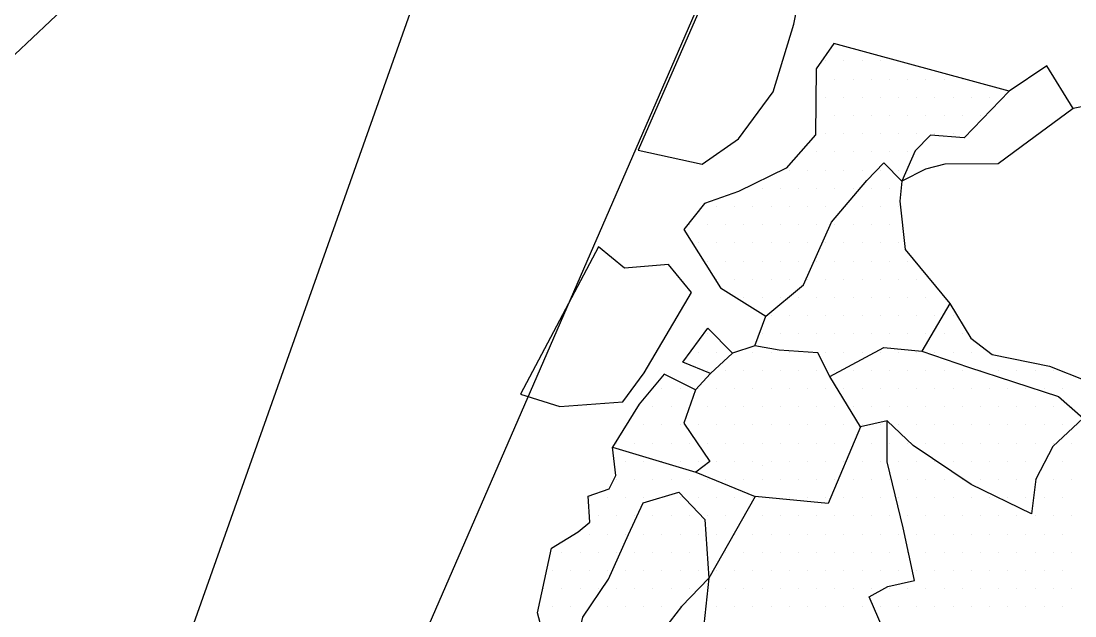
# Model space of a CAD drawing. Header units: metres. Extents: x -13.19 to -9.5, y -12.32 to -7.8.
# Drawn here: x -12.49 to -11.766, y -10.681 to -10.273 of the extents above; entities that cross this region are included whole.
import ezdxf

# ---------------------------------------------------------------- set-up
doc = ezdxf.new("R2010")
doc.units = ezdxf.units.M
doc.header["$LTSCALE"] = 25
doc.header["$MEASUREMENT"] = 0
doc.linetypes.add('STRICHPUNKTX2', pattern=[2, 1, -0.5, 0, -0.5])
doc.layers.get('0').update_dxf_attribs({"linetype": 'CONTINUOUS'})
for name, color, linetype in [('BEFUND', 1, 'CONTINUOUS'), ('GRABUNGSGRENZE', 3, 'STRICHPUNKTX2'), ('STEINE', 4, 'CONTINUOUS'), ('STEINESCHRAFF', 4, 'CONTINUOUS')]:
    doc.layers.add(name, color=color, linetype=linetype)

# ---------------------------------------------------------------- blocks, each defined once
blk = doc.blocks.new('*X3')
at = {"color": 0}
for p, q in [((-1193.75, -1030), (-1193.75, -1030)), ((-1192.5, -1030), (-1192.5, -1030)), ((-1191.25, -1030), (-1191.25, -1030)), ((-1190, -1030), (-1190, -1030)), ((-1194.375, -1031.25), (-1194.375, -1031.25)), ((-1193.125, -1031.25), (-1193.125, -1031.25)), ((-1191.875, -1031.25), (-1191.875, -1031.25)), ((-1190.625, -1031.25), (-1190.625, -1031.25)), ((-1189.375, -1031.25), (-1189.375, -1031.25)), ((-1188.125, -1031.25), (-1188.125, -1031.25)), ((-1186.875, -1031.25), (-1186.875, -1031.25)), ((-1185.625, -1031.25), (-1185.625, -1031.25)), ((-1184.375, -1031.25), (-1184.375, -1031.25)), ((-1193.75, -1032.5), (-1193.75, -1032.5)), ((-1192.5, -1032.5), (-1192.5, -1032.5)), ((-1191.25, -1032.5), (-1191.25, -1032.5)), ((-1190, -1032.5), (-1190, -1032.5)), ((-1188.75, -1032.5), (-1188.75, -1032.5)), ((-1187.5, -1032.5), (-1187.5, -1032.5)), ((-1186.25, -1032.5), (-1186.25, -1032.5)), ((-1185, -1032.5), (-1185, -1032.5)), ((-1183.75, -1032.5), (-1183.75, -1032.5)), ((-1182.5, -1032.5), (-1182.5, -1032.5)), ((-1194.375, -1033.75), (-1194.375, -1033.75)), ((-1193.125, -1033.75), (-1193.125, -1033.75)), ((-1191.875, -1033.75), (-1191.875, -1033.75)), ((-1190.625, -1033.75), (-1190.625, -1033.75)), ((-1189.375, -1033.75), (-1189.375, -1033.75)), ((-1188.125, -1033.75), (-1188.125, -1033.75)), ((-1186.875, -1033.75), (-1186.875, -1033.75)), ((-1185.625, -1033.75), (-1185.625, -1033.75)), ((-1184.375, -1033.75), (-1184.375, -1033.75)), ((-1183.125, -1033.75), (-1183.125, -1033.75)), ((-1193.75, -1035), (-1193.75, -1035)), ((-1192.5, -1035), (-1192.5, -1035)), ((-1191.25, -1035), (-1191.25, -1035)), ((-1190, -1035), (-1190, -1035)), ((-1188.75, -1035), (-1188.75, -1035)), ((-1187.5, -1035), (-1187.5, -1035)), ((-1186.25, -1035), (-1186.25, -1035)), ((-1185, -1035), (-1185, -1035)), ((-1194.375, -1036.25), (-1194.375, -1036.25)), ((-1193.125, -1036.25), (-1193.125, -1036.25)), ((-1191.875, -1036.25), (-1191.875, -1036.25)), ((-1190.625, -1036.25), (-1190.625, -1036.25)), ((-1189.375, -1036.25), (-1189.375, -1036.25)), ((-1188.125, -1036.25), (-1188.125, -1036.25)), ((-1196.25, -1037.5), (-1196.25, -1037.5)), ((-1195, -1037.5), (-1195, -1037.5)), ((-1193.75, -1037.5), (-1193.75, -1037.5)), ((-1192.5, -1037.5), (-1192.5, -1037.5)), ((-1191.25, -1037.5), (-1191.25, -1037.5)), ((-1190, -1037.5), (-1190, -1037.5)), ((-1188.75, -1037.5), (-1188.75, -1037.5)), ((-1198.125, -1038.75), (-1198.125, -1038.75)), ((-1196.875, -1038.75), (-1196.875, -1038.75)), ((-1195.625, -1038.75), (-1195.625, -1038.75)), ((-1194.375, -1038.75), (-1194.375, -1038.75)), ((-1193.125, -1038.75), (-1193.125, -1038.75)), ((-1191.875, -1038.75), (-1191.875, -1038.75)), ((-1190.625, -1038.75), (-1190.625, -1038.75)), ((-1189.375, -1038.75), (-1189.375, -1038.75)), ((-1201.25, -1040), (-1201.25, -1040)), ((-1200, -1040), (-1200, -1040)), ((-1198.75, -1040), (-1198.75, -1040)), ((-1197.5, -1040), (-1197.5, -1040)), ((-1196.25, -1040), (-1196.25, -1040)), ((-1195, -1040), (-1195, -1040)), ((-1193.75, -1040), (-1193.75, -1040)), ((-1192.5, -1040), (-1192.5, -1040)), ((-1191.25, -1040), (-1191.25, -1040)), ((-1190, -1040), (-1190, -1040)), ((-1188.75, -1040), (-1188.75, -1040)), ((-1203.125, -1041.25), (-1203.125, -1041.25)), ((-1201.875, -1041.25), (-1201.875, -1041.25)), ((-1200.625, -1041.25), (-1200.625, -1041.25)), ((-1199.375, -1041.25), (-1199.375, -1041.25)), ((-1198.125, -1041.25), (-1198.125, -1041.25)), ((-1196.875, -1041.25), (-1196.875, -1041.25)), ((-1195.625, -1041.25), (-1195.625, -1041.25)), ((-1194.375, -1041.25), (-1194.375, -1041.25)), ((-1193.125, -1041.25), (-1193.125, -1041.25)), ((-1191.875, -1041.25), (-1191.875, -1041.25)), ((-1190.625, -1041.25), (-1190.625, -1041.25)), ((-1189.375, -1041.25), (-1189.375, -1041.25)), ((-1202.5, -1042.5), (-1202.5, -1042.5)), ((-1201.25, -1042.5), (-1201.25, -1042.5)), ((-1200, -1042.5), (-1200, -1042.5)), ((-1198.75, -1042.5), (-1198.75, -1042.5)), ((-1197.5, -1042.5), (-1197.5, -1042.5)), ((-1196.25, -1042.5), (-1196.25, -1042.5)), ((-1195, -1042.5), (-1195, -1042.5)), ((-1193.75, -1042.5), (-1193.75, -1042.5)), ((-1192.5, -1042.5), (-1192.5, -1042.5)), ((-1191.25, -1042.5), (-1191.25, -1042.5)), ((-1190, -1042.5), (-1190, -1042.5)), ((-1188.75, -1042.5), (-1188.75, -1042.5)), ((-1201.875, -1043.75), (-1201.875, -1043.75)), ((-1200.625, -1043.75), (-1200.625, -1043.75)), ((-1199.375, -1043.75), (-1199.375, -1043.75)), ((-1198.125, -1043.75), (-1198.125, -1043.75)), ((-1196.875, -1043.75), (-1196.875, -1043.75)), ((-1195.625, -1043.75), (-1195.625, -1043.75)), ((-1194.375, -1043.75), (-1194.375, -1043.75)), ((-1193.125, -1043.75), (-1193.125, -1043.75)), ((-1191.875, -1043.75), (-1191.875, -1043.75)), ((-1190.625, -1043.75), (-1190.625, -1043.75)), ((-1189.375, -1043.75), (-1189.375, -1043.75)), ((-1188.125, -1043.75), (-1188.125, -1043.75)), ((-1201.25, -1045), (-1201.25, -1045)), ((-1200, -1045), (-1200, -1045)), ((-1198.75, -1045), (-1198.75, -1045)), ((-1197.5, -1045), (-1197.5, -1045)), ((-1196.25, -1045), (-1196.25, -1045)), ((-1195, -1045), (-1195, -1045)), ((-1193.75, -1045), (-1193.75, -1045)), ((-1192.5, -1045), (-1192.5, -1045)), ((-1191.25, -1045), (-1191.25, -1045)), ((-1190, -1045), (-1190, -1045)), ((-1188.75, -1045), (-1188.75, -1045)), ((-1187.5, -1045), (-1187.5, -1045)), ((-1199.375, -1046.25), (-1199.375, -1046.25)), ((-1198.125, -1046.25), (-1198.125, -1046.25)), ((-1196.875, -1046.25), (-1196.875, -1046.25)), ((-1195.625, -1046.25), (-1195.625, -1046.25)), ((-1194.375, -1046.25), (-1194.375, -1046.25)), ((-1193.125, -1046.25), (-1193.125, -1046.25)), ((-1191.875, -1046.25), (-1191.875, -1046.25)), ((-1190.625, -1046.25), (-1190.625, -1046.25)), ((-1189.375, -1046.25), (-1189.375, -1046.25)), ((-1188.125, -1046.25), (-1188.125, -1046.25)), ((-1186.875, -1046.25), (-1186.875, -1046.25)), ((-1185.625, -1046.25), (-1185.625, -1046.25)), ((-1197.5, -1047.5), (-1197.5, -1047.5)), ((-1196.25, -1047.5), (-1196.25, -1047.5)), ((-1195, -1047.5), (-1195, -1047.5)), ((-1193.75, -1047.5), (-1193.75, -1047.5)), ((-1192.5, -1047.5), (-1192.5, -1047.5)), ((-1191.25, -1047.5), (-1191.25, -1047.5)), ((-1190, -1047.5), (-1190, -1047.5)), ((-1188.75, -1047.5), (-1188.75, -1047.5)), ((-1187.5, -1047.5), (-1187.5, -1047.5)), ((-1186.25, -1047.5), (-1186.25, -1047.5)), ((-1185, -1047.5), (-1185, -1047.5)), ((-1201.875, -1048.75), (-1201.875, -1048.75)), ((-1198.125, -1048.75), (-1198.125, -1048.75)), ((-1196.875, -1048.75), (-1196.875, -1048.75)), ((-1195.625, -1048.75), (-1195.625, -1048.75)), ((-1194.375, -1048.75), (-1194.375, -1048.75)), ((-1193.125, -1048.75), (-1193.125, -1048.75)), ((-1191.875, -1048.75), (-1191.875, -1048.75)), ((-1190.625, -1048.75), (-1190.625, -1048.75)), ((-1189.375, -1048.75), (-1189.375, -1048.75)), ((-1188.125, -1048.75), (-1188.125, -1048.75)), ((-1186.875, -1048.75), (-1186.875, -1048.75)), ((-1185.625, -1048.75), (-1185.625, -1048.75)), ((-1184.375, -1048.75), (-1184.375, -1048.75)), ((-1202.5, -1050), (-1202.5, -1050)), ((-1201.25, -1050), (-1201.25, -1050)), ((-1198.75, -1050), (-1198.75, -1050)), ((-1197.5, -1050), (-1197.5, -1050)), ((-1196.25, -1050), (-1196.25, -1050)), ((-1195, -1050), (-1195, -1050)), ((-1193.75, -1050), (-1193.75, -1050)), ((-1192.5, -1050), (-1192.5, -1050)), ((-1191.25, -1050), (-1191.25, -1050)), ((-1190, -1050), (-1190, -1050)), ((-1188.75, -1050), (-1188.75, -1050)), ((-1187.5, -1050), (-1187.5, -1050)), ((-1186.25, -1050), (-1186.25, -1050)), ((-1185, -1050), (-1185, -1050)), ((-1183.75, -1050), (-1183.75, -1050)), ((-1201.875, -1051.25), (-1201.875, -1051.25)), ((-1200.625, -1051.25), (-1200.625, -1051.25)), ((-1199.375, -1051.25), (-1199.375, -1051.25)), ((-1198.125, -1051.25), (-1198.125, -1051.25)), ((-1196.875, -1051.25), (-1196.875, -1051.25)), ((-1195.625, -1051.25), (-1195.625, -1051.25)), ((-1194.375, -1051.25), (-1194.375, -1051.25)), ((-1193.125, -1051.25), (-1193.125, -1051.25)), ((-1191.875, -1051.25), (-1191.875, -1051.25)), ((-1190.625, -1051.25), (-1190.625, -1051.25)), ((-1189.375, -1051.25), (-1189.375, -1051.25)), ((-1188.125, -1051.25), (-1188.125, -1051.25)), ((-1186.875, -1051.25), (-1186.875, -1051.25)), ((-1185.625, -1051.25), (-1185.625, -1051.25)), ((-1184.375, -1051.25), (-1184.375, -1051.25)), ((-1183.125, -1051.25), (-1183.125, -1051.25)), ((-1181.875, -1051.25), (-1181.875, -1051.25)), ((-1180.625, -1051.25), (-1180.625, -1051.25)), ((-1179.375, -1051.25), (-1179.375, -1051.25)), ((-1178.125, -1051.25), (-1178.125, -1051.25)), ((-1205, -1052.5), (-1205, -1052.5)), ((-1203.75, -1052.5), (-1203.75, -1052.5)), ((-1202.5, -1052.5), (-1202.5, -1052.5)), ((-1201.25, -1052.5), (-1201.25, -1052.5)), ((-1200, -1052.5), (-1200, -1052.5)), ((-1198.75, -1052.5), (-1198.75, -1052.5)), ((-1197.5, -1052.5), (-1197.5, -1052.5)), ((-1196.25, -1052.5), (-1196.25, -1052.5)), ((-1195, -1052.5), (-1195, -1052.5)), ((-1193.75, -1052.5), (-1193.75, -1052.5)), ((-1192.5, -1052.5), (-1192.5, -1052.5)), ((-1191.25, -1052.5), (-1191.25, -1052.5)), ((-1190, -1052.5), (-1190, -1052.5)), ((-1188.75, -1052.5), (-1188.75, -1052.5)), ((-1187.5, -1052.5), (-1187.5, -1052.5)), ((-1186.25, -1052.5), (-1186.25, -1052.5)), ((-1185, -1052.5), (-1185, -1052.5)), ((-1183.75, -1052.5), (-1183.75, -1052.5)), ((-1182.5, -1052.5), (-1182.5, -1052.5)), ((-1181.25, -1052.5), (-1181.25, -1052.5)), ((-1180, -1052.5), (-1180, -1052.5)), ((-1178.75, -1052.5), (-1178.75, -1052.5)), ((-1177.5, -1052.5), (-1177.5, -1052.5)), ((-1205.625, -1053.75), (-1205.625, -1053.75)), ((-1204.375, -1053.75), (-1204.375, -1053.75)), ((-1203.125, -1053.75), (-1203.125, -1053.75)), ((-1201.875, -1053.75), (-1201.875, -1053.75)), ((-1200.625, -1053.75), (-1200.625, -1053.75)), ((-1199.375, -1053.75), (-1199.375, -1053.75)), ((-1198.125, -1053.75), (-1198.125, -1053.75)), ((-1196.875, -1053.75), (-1196.875, -1053.75)), ((-1195.625, -1053.75), (-1195.625, -1053.75)), ((-1194.375, -1053.75), (-1194.375, -1053.75)), ((-1193.125, -1053.75), (-1193.125, -1053.75)), ((-1191.875, -1053.75), (-1191.875, -1053.75)), ((-1190.625, -1053.75), (-1190.625, -1053.75)), ((-1189.375, -1053.75), (-1189.375, -1053.75)), ((-1188.125, -1053.75), (-1188.125, -1053.75)), ((-1186.875, -1053.75), (-1186.875, -1053.75)), ((-1185.625, -1053.75), (-1185.625, -1053.75)), ((-1184.375, -1053.75), (-1184.375, -1053.75)), ((-1183.125, -1053.75), (-1183.125, -1053.75)), ((-1181.875, -1053.75), (-1181.875, -1053.75)), ((-1180.625, -1053.75), (-1180.625, -1053.75)), ((-1179.375, -1053.75), (-1179.375, -1053.75)), ((-1178.125, -1053.75), (-1178.125, -1053.75)), ((-1176.875, -1053.75), (-1176.875, -1053.75)), ((-1206.25, -1055), (-1206.25, -1055)), ((-1205, -1055), (-1205, -1055)), ((-1203.75, -1055), (-1203.75, -1055)), ((-1202.5, -1055), (-1202.5, -1055)), ((-1201.25, -1055), (-1201.25, -1055)), ((-1200, -1055), (-1200, -1055)), ((-1198.75, -1055), (-1198.75, -1055)), ((-1197.5, -1055), (-1197.5, -1055)), ((-1196.25, -1055), (-1196.25, -1055)), ((-1195, -1055), (-1195, -1055)), ((-1193.75, -1055), (-1193.75, -1055)), ((-1192.5, -1055), (-1192.5, -1055)), ((-1191.25, -1055), (-1191.25, -1055)), ((-1190, -1055), (-1190, -1055)), ((-1188.75, -1055), (-1188.75, -1055)), ((-1187.5, -1055), (-1187.5, -1055)), ((-1186.25, -1055), (-1186.25, -1055)), ((-1185, -1055), (-1185, -1055)), ((-1183.75, -1055), (-1183.75, -1055)), ((-1182.5, -1055), (-1182.5, -1055)), ((-1181.25, -1055), (-1181.25, -1055)), ((-1180, -1055), (-1180, -1055)), ((-1178.75, -1055), (-1178.75, -1055)), ((-1177.5, -1055), (-1177.5, -1055)), ((-1208.125, -1056.25), (-1208.125, -1056.25)), ((-1206.875, -1056.25), (-1206.875, -1056.25)), ((-1205.625, -1056.25), (-1205.625, -1056.25)), ((-1204.375, -1056.25), (-1204.375, -1056.25)), ((-1203.125, -1056.25), (-1203.125, -1056.25)), ((-1201.875, -1056.25), (-1201.875, -1056.25)), ((-1200.625, -1056.25), (-1200.625, -1056.25)), ((-1199.375, -1056.25), (-1199.375, -1056.25)), ((-1198.125, -1056.25), (-1198.125, -1056.25)), ((-1196.875, -1056.25), (-1196.875, -1056.25)), ((-1195.625, -1056.25), (-1195.625, -1056.25)), ((-1194.375, -1056.25), (-1194.375, -1056.25)), ((-1193.125, -1056.25), (-1193.125, -1056.25)), ((-1191.875, -1056.25), (-1191.875, -1056.25)), ((-1190.625, -1056.25), (-1190.625, -1056.25)), ((-1189.375, -1056.25), (-1189.375, -1056.25)), ((-1188.125, -1056.25), (-1188.125, -1056.25)), ((-1186.875, -1056.25), (-1186.875, -1056.25)), ((-1185.625, -1056.25), (-1185.625, -1056.25)), ((-1184.375, -1056.25), (-1184.375, -1056.25)), ((-1183.125, -1056.25), (-1183.125, -1056.25)), ((-1181.875, -1056.25), (-1181.875, -1056.25)), ((-1180.625, -1056.25), (-1180.625, -1056.25)), ((-1179.375, -1056.25), (-1179.375, -1056.25)), ((-1178.125, -1056.25), (-1178.125, -1056.25)), ((-1176.875, -1056.25), (-1176.875, -1056.25)), ((-1207.5, -1057.5), (-1207.5, -1057.5)), ((-1206.25, -1057.5), (-1206.25, -1057.5)), ((-1205, -1057.5), (-1205, -1057.5)), ((-1203.75, -1057.5), (-1203.75, -1057.5)), ((-1202.5, -1057.5), (-1202.5, -1057.5)), ((-1201.25, -1057.5), (-1201.25, -1057.5)), ((-1200, -1057.5), (-1200, -1057.5)), ((-1198.75, -1057.5), (-1198.75, -1057.5)), ((-1197.5, -1057.5), (-1197.5, -1057.5)), ((-1196.25, -1057.5), (-1196.25, -1057.5)), ((-1195, -1057.5), (-1195, -1057.5)), ((-1193.75, -1057.5), (-1193.75, -1057.5)), ((-1192.5, -1057.5), (-1192.5, -1057.5)), ((-1191.25, -1057.5), (-1191.25, -1057.5)), ((-1190, -1057.5), (-1190, -1057.5)), ((-1188.75, -1057.5), (-1188.75, -1057.5)), ((-1187.5, -1057.5), (-1187.5, -1057.5)), ((-1186.25, -1057.5), (-1186.25, -1057.5)), ((-1185, -1057.5), (-1185, -1057.5)), ((-1183.75, -1057.5), (-1183.75, -1057.5)), ((-1182.5, -1057.5), (-1182.5, -1057.5)), ((-1181.25, -1057.5), (-1181.25, -1057.5)), ((-1180, -1057.5), (-1180, -1057.5)), ((-1178.75, -1057.5), (-1178.75, -1057.5)), ((-1177.5, -1057.5), (-1177.5, -1057.5)), ((-1208.125, -1058.75), (-1208.125, -1058.75)), ((-1206.875, -1058.75), (-1206.875, -1058.75)), ((-1205.625, -1058.75), (-1205.625, -1058.75)), ((-1204.375, -1058.75), (-1204.375, -1058.75)), ((-1203.125, -1058.75), (-1203.125, -1058.75)), ((-1201.875, -1058.75), (-1201.875, -1058.75)), ((-1200.625, -1058.75), (-1200.625, -1058.75)), ((-1199.375, -1058.75), (-1199.375, -1058.75)), ((-1198.125, -1058.75), (-1198.125, -1058.75)), ((-1196.875, -1058.75), (-1196.875, -1058.75)), ((-1195.625, -1058.75), (-1195.625, -1058.75)), ((-1194.375, -1058.75), (-1194.375, -1058.75)), ((-1193.125, -1058.75), (-1193.125, -1058.75)), ((-1191.875, -1058.75), (-1191.875, -1058.75)), ((-1190.625, -1058.75), (-1190.625, -1058.75)), ((-1189.375, -1058.75), (-1189.375, -1058.75)), ((-1188.125, -1058.75), (-1188.125, -1058.75)), ((-1186.875, -1058.75), (-1186.875, -1058.75)), ((-1185.625, -1058.75), (-1185.625, -1058.75)), ((-1184.375, -1058.75), (-1184.375, -1058.75)), ((-1183.125, -1058.75), (-1183.125, -1058.75)), ((-1181.875, -1058.75), (-1181.875, -1058.75)), ((-1180.625, -1058.75), (-1180.625, -1058.75)), ((-1179.375, -1058.75), (-1179.375, -1058.75)), ((-1178.125, -1058.75), (-1178.125, -1058.75)), ((-1176.875, -1058.75), (-1176.875, -1058.75)), ((-1210, -1060), (-1210, -1060)), ((-1208.75, -1060), (-1208.75, -1060)), ((-1207.5, -1060), (-1207.5, -1060)), ((-1206.25, -1060), (-1206.25, -1060)), ((-1205, -1060), (-1205, -1060)), ((-1203.75, -1060), (-1203.75, -1060)), ((-1202.5, -1060), (-1202.5, -1060)), ((-1201.25, -1060), (-1201.25, -1060)), ((-1200, -1060), (-1200, -1060)), ((-1198.75, -1060), (-1198.75, -1060)), ((-1197.5, -1060), (-1197.5, -1060)), ((-1196.25, -1060), (-1196.25, -1060)), ((-1195, -1060), (-1195, -1060)), ((-1193.75, -1060), (-1193.75, -1060)), ((-1192.5, -1060), (-1192.5, -1060)), ((-1191.25, -1060), (-1191.25, -1060)), ((-1190, -1060), (-1190, -1060)), ((-1188.75, -1060), (-1188.75, -1060)), ((-1187.5, -1060), (-1187.5, -1060)), ((-1186.25, -1060), (-1186.25, -1060)), ((-1185, -1060), (-1185, -1060)), ((-1183.75, -1060), (-1183.75, -1060)), ((-1182.5, -1060), (-1182.5, -1060)), ((-1181.25, -1060), (-1181.25, -1060)), ((-1180, -1060), (-1180, -1060)), ((-1178.75, -1060), (-1178.75, -1060)), ((-1177.5, -1060), (-1177.5, -1060)), ((-1209.375, -1061.25), (-1209.375, -1061.25)), ((-1208.125, -1061.25), (-1208.125, -1061.25)), ((-1206.875, -1061.25), (-1206.875, -1061.25)), ((-1205.625, -1061.25), (-1205.625, -1061.25)), ((-1204.375, -1061.25), (-1204.375, -1061.25)), ((-1203.125, -1061.25), (-1203.125, -1061.25)), ((-1201.875, -1061.25), (-1201.875, -1061.25)), ((-1200.625, -1061.25), (-1200.625, -1061.25)), ((-1199.375, -1061.25), (-1199.375, -1061.25)), ((-1198.125, -1061.25), (-1198.125, -1061.25)), ((-1196.875, -1061.25), (-1196.875, -1061.25)), ((-1195.625, -1061.25), (-1195.625, -1061.25)), ((-1194.375, -1061.25), (-1194.375, -1061.25)), ((-1193.125, -1061.25), (-1193.125, -1061.25)), ((-1191.875, -1061.25), (-1191.875, -1061.25)), ((-1190.625, -1061.25), (-1190.625, -1061.25)), ((-1189.375, -1061.25), (-1189.375, -1061.25)), ((-1188.125, -1061.25), (-1188.125, -1061.25)), ((-1186.875, -1061.25), (-1186.875, -1061.25)), ((-1185.625, -1061.25), (-1185.625, -1061.25)), ((-1184.375, -1061.25), (-1184.375, -1061.25)), ((-1183.125, -1061.25), (-1183.125, -1061.25)), ((-1181.875, -1061.25), (-1181.875, -1061.25)), ((-1180.625, -1061.25), (-1180.625, -1061.25)), ((-1179.375, -1061.25), (-1179.375, -1061.25)), ((-1178.125, -1061.25), (-1178.125, -1061.25)), ((-1176.875, -1061.25), (-1176.875, -1061.25)), ((-1210, -1062.5), (-1210, -1062.5)), ((-1208.75, -1062.5), (-1208.75, -1062.5)), ((-1207.5, -1062.5), (-1207.5, -1062.5)), ((-1206.25, -1062.5), (-1206.25, -1062.5)), ((-1205, -1062.5), (-1205, -1062.5)), ((-1203.75, -1062.5), (-1203.75, -1062.5)), ((-1202.5, -1062.5), (-1202.5, -1062.5)), ((-1201.25, -1062.5), (-1201.25, -1062.5)), ((-1200, -1062.5), (-1200, -1062.5)), ((-1198.75, -1062.5), (-1198.75, -1062.5)), ((-1197.5, -1062.5), (-1197.5, -1062.5)), ((-1196.25, -1062.5), (-1196.25, -1062.5)), ((-1195, -1062.5), (-1195, -1062.5)), ((-1193.75, -1062.5), (-1193.75, -1062.5)), ((-1192.5, -1062.5), (-1192.5, -1062.5)), ((-1191.25, -1062.5), (-1191.25, -1062.5)), ((-1190, -1062.5), (-1190, -1062.5)), ((-1188.75, -1062.5), (-1188.75, -1062.5)), ((-1187.5, -1062.5), (-1187.5, -1062.5)), ((-1186.25, -1062.5), (-1186.25, -1062.5)), ((-1185, -1062.5), (-1185, -1062.5)), ((-1183.75, -1062.5), (-1183.75, -1062.5)), ((-1182.5, -1062.5), (-1182.5, -1062.5)), ((-1181.25, -1062.5), (-1181.25, -1062.5)), ((-1180, -1062.5), (-1180, -1062.5)), ((-1178.75, -1062.5), (-1178.75, -1062.5)), ((-1177.5, -1062.5), (-1177.5, -1062.5)), ((-1211.875, -1063.75), (-1211.875, -1063.75)), ((-1210.625, -1063.75), (-1210.625, -1063.75)), ((-1209.375, -1063.75), (-1209.375, -1063.75)), ((-1208.125, -1063.75), (-1208.125, -1063.75)), ((-1206.875, -1063.75), (-1206.875, -1063.75)), ((-1205.625, -1063.75), (-1205.625, -1063.75)), ((-1204.375, -1063.75), (-1204.375, -1063.75)), ((-1203.125, -1063.75), (-1203.125, -1063.75)), ((-1201.875, -1063.75), (-1201.875, -1063.75)), ((-1200.625, -1063.75), (-1200.625, -1063.75)), ((-1199.375, -1063.75), (-1199.375, -1063.75)), ((-1198.125, -1063.75), (-1198.125, -1063.75)), ((-1196.875, -1063.75), (-1196.875, -1063.75)), ((-1195.625, -1063.75), (-1195.625, -1063.75)), ((-1194.375, -1063.75), (-1194.375, -1063.75)), ((-1193.125, -1063.75), (-1193.125, -1063.75)), ((-1191.875, -1063.75), (-1191.875, -1063.75)), ((-1190.625, -1063.75), (-1190.625, -1063.75)), ((-1189.375, -1063.75), (-1189.375, -1063.75)), ((-1188.125, -1063.75), (-1188.125, -1063.75)), ((-1186.875, -1063.75), (-1186.875, -1063.75)), ((-1185.625, -1063.75), (-1185.625, -1063.75)), ((-1184.375, -1063.75), (-1184.375, -1063.75)), ((-1183.125, -1063.75), (-1183.125, -1063.75)), ((-1181.875, -1063.75), (-1181.875, -1063.75)), ((-1180.625, -1063.75), (-1180.625, -1063.75)), ((-1179.375, -1063.75), (-1179.375, -1063.75)), ((-1178.125, -1063.75), (-1178.125, -1063.75)), ((-1176.875, -1063.75), (-1176.875, -1063.75)), ((-1212.5, -1065), (-1212.5, -1065)), ((-1211.25, -1065), (-1211.25, -1065)), ((-1210, -1065), (-1210, -1065)), ((-1208.75, -1065), (-1208.75, -1065)), ((-1207.5, -1065), (-1207.5, -1065)), ((-1206.25, -1065), (-1206.25, -1065)), ((-1205, -1065), (-1205, -1065)), ((-1203.75, -1065), (-1203.75, -1065)), ((-1202.5, -1065), (-1202.5, -1065)), ((-1201.25, -1065), (-1201.25, -1065)), ((-1200, -1065), (-1200, -1065)), ((-1198.75, -1065), (-1198.75, -1065)), ((-1197.5, -1065), (-1197.5, -1065)), ((-1196.25, -1065), (-1196.25, -1065)), ((-1195, -1065), (-1195, -1065)), ((-1193.75, -1065), (-1193.75, -1065)), ((-1192.5, -1065), (-1192.5, -1065)), ((-1191.25, -1065), (-1191.25, -1065)), ((-1190, -1065), (-1190, -1065)), ((-1188.75, -1065), (-1188.75, -1065)), ((-1187.5, -1065), (-1187.5, -1065)), ((-1186.25, -1065), (-1186.25, -1065)), ((-1185, -1065), (-1185, -1065)), ((-1183.75, -1065), (-1183.75, -1065)), ((-1182.5, -1065), (-1182.5, -1065)), ((-1181.25, -1065), (-1181.25, -1065)), ((-1180, -1065), (-1180, -1065)), ((-1178.75, -1065), (-1178.75, -1065)), ((-1177.5, -1065), (-1177.5, -1065)), ((-1213.125, -1066.25), (-1213.125, -1066.25)), ((-1211.875, -1066.25), (-1211.875, -1066.25)), ((-1210.625, -1066.25), (-1210.625, -1066.25)), ((-1209.375, -1066.25), (-1209.375, -1066.25)), ((-1208.125, -1066.25), (-1208.125, -1066.25)), ((-1206.875, -1066.25), (-1206.875, -1066.25)), ((-1205.625, -1066.25), (-1205.625, -1066.25)), ((-1204.375, -1066.25), (-1204.375, -1066.25)), ((-1203.125, -1066.25), (-1203.125, -1066.25)), ((-1200.625, -1066.25), (-1200.625, -1066.25)), ((-1199.375, -1066.25), (-1199.375, -1066.25)), ((-1198.125, -1066.25), (-1198.125, -1066.25)), ((-1196.875, -1066.25), (-1196.875, -1066.25)), ((-1195.625, -1066.25), (-1195.625, -1066.25)), ((-1194.375, -1066.25), (-1194.375, -1066.25)), ((-1193.125, -1066.25), (-1193.125, -1066.25)), ((-1191.875, -1066.25), (-1191.875, -1066.25)), ((-1190.625, -1066.25), (-1190.625, -1066.25)), ((-1189.375, -1066.25), (-1189.375, -1066.25)), ((-1188.125, -1066.25), (-1188.125, -1066.25)), ((-1186.875, -1066.25), (-1186.875, -1066.25)), ((-1185.625, -1066.25), (-1185.625, -1066.25)), ((-1184.375, -1066.25), (-1184.375, -1066.25)), ((-1183.125, -1066.25), (-1183.125, -1066.25)), ((-1181.875, -1066.25), (-1181.875, -1066.25)), ((-1180.625, -1066.25), (-1180.625, -1066.25)), ((-1179.375, -1066.25), (-1179.375, -1066.25)), ((-1178.125, -1066.25), (-1178.125, -1066.25)), ((-1176.875, -1066.25), (-1176.875, -1066.25)), ((-1212.5, -1067.5), (-1212.5, -1067.5)), ((-1211.25, -1067.5), (-1211.25, -1067.5)), ((-1210, -1067.5), (-1210, -1067.5)), ((-1208.75, -1067.5), (-1208.75, -1067.5)), ((-1207.5, -1067.5), (-1207.5, -1067.5)), ((-1206.25, -1067.5), (-1206.25, -1067.5)), ((-1205, -1067.5), (-1205, -1067.5)), ((-1203.75, -1067.5), (-1203.75, -1067.5)), ((-1201.25, -1067.5), (-1201.25, -1067.5)), ((-1200, -1067.5), (-1200, -1067.5)), ((-1198.75, -1067.5), (-1198.75, -1067.5)), ((-1197.5, -1067.5), (-1197.5, -1067.5)), ((-1196.25, -1067.5), (-1196.25, -1067.5)), ((-1195, -1067.5), (-1195, -1067.5)), ((-1193.75, -1067.5), (-1193.75, -1067.5)), ((-1192.5, -1067.5), (-1192.5, -1067.5)), ((-1191.25, -1067.5), (-1191.25, -1067.5)), ((-1190, -1067.5), (-1190, -1067.5)), ((-1188.75, -1067.5), (-1188.75, -1067.5)), ((-1187.5, -1067.5), (-1187.5, -1067.5)), ((-1186.25, -1067.5), (-1186.25, -1067.5)), ((-1185, -1067.5), (-1185, -1067.5)), ((-1183.75, -1067.5), (-1183.75, -1067.5)), ((-1182.5, -1067.5), (-1182.5, -1067.5)), ((-1181.25, -1067.5), (-1181.25, -1067.5)), ((-1180, -1067.5), (-1180, -1067.5)), ((-1178.75, -1067.5), (-1178.75, -1067.5)), ((-1177.5, -1067.5), (-1177.5, -1067.5))]:
    blk.add_line(p, q, dxfattribs=at)

msp = doc.modelspace()

# ---------------------------------------------------------------- linework, layer by layer
at = {"layer": 'BEFUND'}
msp.add_lwpolyline([(-12.77116, -10.80168), (-12.66172, -10.6127), (-12.58784, -10.45851), (-12.51901, -10.3186), (-12.45804, -10.2613), (-12.39193, -10.21622), (-12.34929, -10.16713), (-12.29792, -10.13382), (-12.24972, -10.07096), (-12.21374, -10.01068), (-12.16905, -9.9616), (-12.10801, -9.92723)], dxfattribs=at)
at = {"layer": 'GRABUNGSGRENZE', "flags": 128}
for points in [[(-11.50529, -8.23948), (-12.47592, -10.98109)], [(-12.36256, -11.03829), (-11.9014, -9.97748), (-11.34037, -8.32046)]]:
    msp.add_lwpolyline(points, dxfattribs=at)
at = {"layer": 'STEINE'}
for points in [[(-12.06622, -10.36137), (-12.02236, -10.3709), (-11.99744, -10.35348), (-11.97359, -10.32129), (-11.95948, -10.27485), (-11.95497, -10.25292), (-11.92751, -10.23498), (-11.92607, -10.20949), (-11.91187, -10.18854), (-11.93437, -10.16976), (-11.9436, -10.15144), (-11.97369, -10.149), (-12.06622, -10.36137)], [(-11.81151, -10.32072), (-11.93191, -10.28801), (-11.94409, -10.30538), (-11.94444, -10.35075), (-11.96475, -10.37376), (-11.99731, -10.38967), (-12.02073, -10.39791), (-12.03494, -10.4158), (-12.00982, -10.45598), (-11.97866, -10.47524)], [(-11.76763, -10.3328), (-11.78557, -10.3033), (-11.81151, -10.32072), (-11.84249, -10.35294), (-11.86543, -10.35098), (-11.8761, -10.36172), (-11.8852, -10.38265)], [(-11.85228, -10.46664), (-11.83793, -10.49055), (-11.82311, -10.50171), (-11.78383, -10.50973), (-11.75831, -10.51984), (-11.74246, -10.53405), (-11.72913, -10.55694), (-11.70619, -10.55737), (-11.69405, -10.53032), (-11.68033, -10.51651), (-11.67077, -10.48181), (-11.67799, -10.45737), (-11.68977, -10.44212), (-11.69035, -10.42122), (-11.70877, -10.39988), (-11.73484, -10.37958), (-11.74362, -10.34648), (-11.75286, -10.32969), (-11.76763, -10.3328), (-11.80322, -10.35892), (-11.81898, -10.3707), (-11.85568, -10.37083), (-11.86892, -10.37444), (-11.8852, -10.38265)], [(-11.98624, -10.49566), (-11.97866, -10.47524), (-11.95274, -10.45374), (-11.93352, -10.41086), (-11.90916, -10.38223), (-11.89748, -10.36995), (-11.8852, -10.38265), (-11.88668, -10.39642), (-11.883, -10.42954), (-11.85228, -10.46664), (-11.87154, -10.49933)], [(-12.1472, -10.52884), (-12.12015, -10.53741), (-12.07683, -10.5342), (-12.06212, -10.51427), (-12.02969, -10.45911), (-12.04556, -10.43979), (-12.07563, -10.44245), (-12.09352, -10.42773), (-12.1472, -10.52884)], [(-12.01676, -10.51462), (-12.03564, -10.50704), (-12.01839, -10.48353), (-12.00151, -10.50081)], [(-11.91366, -10.55147), (-11.93468, -10.51688), (-11.9429, -10.5006), (-11.96941, -10.49866), (-11.98624, -10.49566), (-12.00151, -10.50081), (-12.01676, -10.51462), (-12.02691, -10.52587), (-12.03499, -10.54884), (-12.01705, -10.57528)], [(-11.93468, -10.51688), (-11.89754, -10.49688), (-11.87154, -10.49933), (-11.83939, -10.51043), (-11.77764, -10.53061), (-11.76077, -10.54533), (-11.7816, -10.56477), (-11.79324, -10.58724), (-11.79622, -10.61121), (-11.83758, -10.59096), (-11.87743, -10.56409), (-11.89533, -10.54733)], [(-12.02691, -10.52587), (-12.04836, -10.51524), (-12.06562, -10.53569), (-12.08386, -10.56532)], [(-11.89429, -10.69871), (-11.90765, -10.66818), (-11.89493, -10.661), (-11.8766, -10.65685), (-11.88437, -10.62069), (-11.89523, -10.57536), (-11.89533, -10.54733), (-11.91366, -10.55147), (-11.93591, -10.60405), (-11.98588, -10.59913)], [(-12.12822, -10.70667), (-12.13546, -10.67917), (-12.12593, -10.63479), (-12.10762, -10.62351), (-12.09948, -10.61686), (-12.10057, -10.59902), (-12.08631, -10.59387), (-12.08176, -10.58468), (-12.08386, -10.56532), (-12.02671, -10.58245), (-11.98588, -10.59913), (-12.01779, -10.65531), (-12.02125, -10.68743)], [(-12.01705, -10.57528), (-12.02671, -10.58245)], [(-11.98086, -10.5777), (-11.98086, -10.5777)], [(-12.10938, -10.70354), (-12.10435, -10.68212), (-12.0866, -10.65606), (-12.07295, -10.62543), (-12.06283, -10.60347), (-12.03839, -10.59625), (-12.02048, -10.61505), (-12.01779, -10.65531), (-12.03659, -10.67474), (-12.05993, -10.7049), (-12.09605, -10.72388)], [(-11.98588, -10.59913), (-11.98588, -10.59913)]]:
    msp.add_lwpolyline(points, dxfattribs=at)

# ---------------------------------------------------------------- block references
at = {"layer": 'STEINESCHRAFF', "xscale": 0.01, "yscale": 0.01, "zscale": 0.01}
msp.add_blockref('*X3', (0, 0), dxfattribs=at)

doc.saveas('drawing.dxf')
